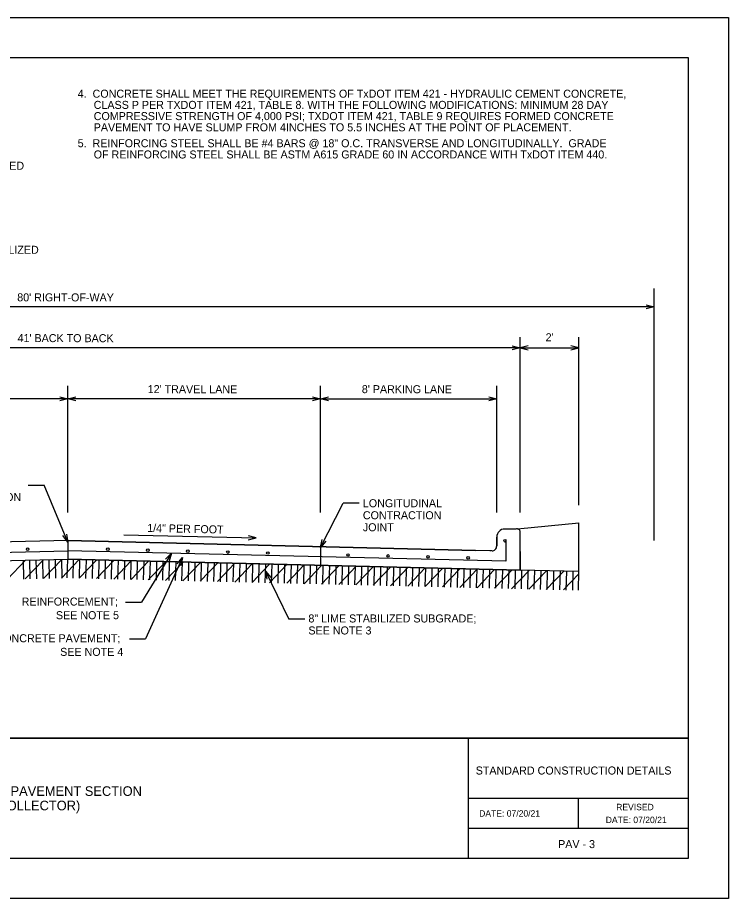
# Model space of a CAD drawing. Extents: x 2082813.5 to 2082830.5, y 13331283.2 to 13331294.2.
# Drawn here: x 2082821.67 to 2082830.54, y 13331283.21 to 13331294.21 of the extents above; entities that cross this region are included whole.
import ezdxf

# ---------------------------------------------------------------- set-up
doc = ezdxf.new("R2010")
doc.units = 0
for name, color, linetype in [('Detail', 7, 'Continuous'), ('Detail Label', 7, 'Continuous'), ('Non-Print', 7, 'Continuous'), ('Sheet Title Block', 7, 'Continuous')]:
    doc.layers.add(name, color=color, linetype=linetype)

msp = doc.modelspace()

# ---------------------------------------------------------------- linework, layer by layer
at = {"layer": 'Detail'}
for p, q in [((2082827.91, 13331287.825), (2082828.677, 13331287.9)), ((2082828.677, 13331287.292), (2082828.677, 13331287.9)), ((2082827.89, 13331287.824), (2082827.751, 13331287.824)), ((2082827.89, 13331287.824), (2082827.751, 13331287.824)), ((2082827.943, 13331287.543), (2082827.943, 13331287.786)), ((2082827.943, 13331287.543), (2082827.943, 13331287.786)), ((2082822.293, 13331287.679), (2082817.202, 13331287.557)), ((2082822.293, 13331287.679), (2082817.202, 13331287.557)), ((2082827.385, 13331287.557), (2082822.293, 13331287.679)), ((2082822.293, 13331287.679), (2082827.385, 13331287.557)), ((2082827.651, 13331287.612), (2082827.651, 13331287.724)), ((2082827.651, 13331287.724), (2082827.651, 13331287.612)), ((2082827.766, 13331287.694), (2082827.765, 13331287.421)), ((2082816.822, 13331287.421), (2082822.293, 13331287.553)), ((2082827.765, 13331287.421), (2082822.293, 13331287.553)), ((2082827.589, 13331287.552), (2082827.385, 13331287.557)), ((2082827.589, 13331287.552), (2082827.385, 13331287.557)), ((2082827.943, 13331287.543), (2082827.943, 13331287.31)), ((2082827.943, 13331287.31), (2082827.943, 13331287.543)), ((2082816.643, 13331287.31), (2082822.293, 13331287.446)), ((2082816.643, 13331287.31), (2082822.293, 13331287.446)), ((2082821.538, 13331287.194), (2082821.765, 13331287.433)), ((2082821.746, 13331287.199), (2082821.741, 13331287.433)), ((2082821.764, 13331287.2), (2082821.992, 13331287.439)), ((2082821.826, 13331287.201), (2082821.821, 13331287.435)), ((2082821.906, 13331287.203), (2082821.901, 13331287.437)), ((2082821.986, 13331287.205), (2082821.981, 13331287.438)), ((2082821.99, 13331287.205), (2082822.218, 13331287.444)), ((2082822.066, 13331287.207), (2082822.06, 13331287.44)), ((2082822.146, 13331287.209), (2082822.14, 13331287.442)), ((2082822.216, 13331287.211), (2082822.437, 13331287.442)), ((2082822.226, 13331287.211), (2082822.22, 13331287.448)), ((2082822.288, 13331287.213), (2082822.293, 13331287.446)), ((2082822.293, 13331287.446), (2082827.943, 13331287.31)), ((2082827.943, 13331287.31), (2082822.293, 13331287.446)), ((2082822.361, 13331287.211), (2082822.366, 13331287.444)), ((2082822.436, 13331287.209), (2082822.653, 13331287.437)), ((2082822.441, 13331287.209), (2082822.446, 13331287.442)), ((2082822.521, 13331287.207), (2082822.526, 13331287.44)), ((2082822.601, 13331287.205), (2082822.606, 13331287.438)), ((2082822.652, 13331287.204), (2082822.869, 13331287.432)), ((2082822.681, 13331287.203), (2082822.686, 13331287.437)), ((2082822.761, 13331287.201), (2082822.766, 13331287.435)), ((2082822.841, 13331287.199), (2082822.846, 13331287.433)), ((2082822.868, 13331287.199), (2082823.086, 13331287.427)), ((2082822.921, 13331287.197), (2082822.926, 13331287.431)), ((2082823.001, 13331287.195), (2082823.006, 13331287.429)), ((2082823.08, 13331287.193), (2082823.086, 13331287.427)), ((2082823.084, 13331287.193), (2082823.302, 13331287.422)), ((2082823.16, 13331287.192), (2082823.166, 13331287.425)), ((2082823.24, 13331287.19), (2082823.246, 13331287.423)), ((2082823.32, 13331287.188), (2082823.326, 13331287.421)), ((2082823.3, 13331287.188), (2082823.518, 13331287.416)), ((2082823.4, 13331287.186), (2082823.406, 13331287.419)), ((2082823.48, 13331287.184), (2082823.486, 13331287.417)), ((2082823.516, 13331287.183), (2082823.734, 13331287.411)), ((2082823.56, 13331287.182), (2082823.566, 13331287.415)), ((2082823.64, 13331287.18), (2082823.646, 13331287.413)), ((2082823.72, 13331287.178), (2082823.726, 13331287.411)), ((2082823.732, 13331287.178), (2082823.95, 13331287.406)), ((2082823.8, 13331287.176), (2082823.806, 13331287.41)), ((2082823.88, 13331287.174), (2082823.886, 13331287.408)), ((2082823.948, 13331287.173), (2082824.166, 13331287.401)), ((2082823.96, 13331287.172), (2082823.966, 13331287.406)), ((2082824.04, 13331287.17), (2082824.046, 13331287.404)), ((2082824.12, 13331287.168), (2082824.126, 13331287.402)), ((2082824.164, 13331287.167), (2082824.382, 13331287.396)), ((2082824.2, 13331287.166), (2082824.206, 13331287.4)), ((2082824.28, 13331287.165), (2082824.286, 13331287.398)), ((2082824.36, 13331287.163), (2082824.366, 13331287.396)), ((2082824.38, 13331287.162), (2082824.598, 13331287.39)), ((2082824.44, 13331287.161), (2082824.446, 13331287.394)), ((2082824.52, 13331287.159), (2082824.526, 13331287.392)), ((2082824.596, 13331287.157), (2082824.814, 13331287.385)), ((2082824.6, 13331287.157), (2082824.606, 13331287.39)), ((2082824.68, 13331287.155), (2082824.686, 13331287.388)), ((2082824.76, 13331287.153), (2082824.766, 13331287.386)), ((2082824.812, 13331287.152), (2082825.03, 13331287.38)), ((2082824.84, 13331287.151), (2082824.846, 13331287.384)), ((2082824.92, 13331287.149), (2082824.926, 13331287.383)), ((2082825, 13331287.147), (2082825.006, 13331287.381)), ((2082825.029, 13331287.147), (2082825.246, 13331287.375)), ((2082825.08, 13331287.145), (2082825.086, 13331287.379)), ((2082825.16, 13331287.143), (2082825.166, 13331287.377)), ((2082825.24, 13331287.141), (2082825.245, 13331287.375)), ((2082825.245, 13331287.141), (2082825.462, 13331287.37)), ((2082825.32, 13331287.14), (2082825.325, 13331287.373)), ((2082825.4, 13331287.138), (2082825.405, 13331287.371)), ((2082825.461, 13331287.136), (2082825.678, 13331287.364)), ((2082825.48, 13331287.136), (2082825.485, 13331287.369)), ((2082825.56, 13331287.134), (2082825.565, 13331287.367)), ((2082825.64, 13331287.132), (2082825.645, 13331287.365)), ((2082825.677, 13331287.131), (2082825.894, 13331287.359)), ((2082825.72, 13331287.13), (2082825.725, 13331287.363)), ((2082825.8, 13331287.128), (2082825.805, 13331287.361)), ((2082825.88, 13331287.126), (2082825.885, 13331287.359)), ((2082825.893, 13331287.126), (2082826.11, 13331287.354)), ((2082825.96, 13331287.124), (2082825.965, 13331287.358)), ((2082826.04, 13331287.122), (2082826.045, 13331287.356)), ((2082826.109, 13331287.121), (2082826.326, 13331287.349)), ((2082826.12, 13331287.12), (2082826.125, 13331287.354)), ((2082826.2, 13331287.118), (2082826.205, 13331287.352)), ((2082826.28, 13331287.116), (2082826.285, 13331287.35)), ((2082826.325, 13331287.115), (2082826.542, 13331287.344)), ((2082826.36, 13331287.114), (2082826.365, 13331287.348)), ((2082826.44, 13331287.113), (2082826.445, 13331287.346)), ((2082826.519, 13331287.111), (2082826.525, 13331287.344)), ((2082826.541, 13331287.11), (2082826.758, 13331287.338)), ((2082826.599, 13331287.109), (2082826.605, 13331287.342)), ((2082826.679, 13331287.107), (2082826.685, 13331287.34)), ((2082826.757, 13331287.105), (2082826.975, 13331287.333)), ((2082826.759, 13331287.105), (2082826.765, 13331287.338)), ((2082826.839, 13331287.103), (2082826.845, 13331287.336)), ((2082826.919, 13331287.101), (2082826.925, 13331287.334)), ((2082826.973, 13331287.1), (2082827.191, 13331287.328)), ((2082826.999, 13331287.099), (2082827.005, 13331287.332)), ((2082827.079, 13331287.097), (2082827.085, 13331287.331)), ((2082827.159, 13331287.095), (2082827.165, 13331287.329)), ((2082827.189, 13331287.095), (2082827.407, 13331287.323)), ((2082827.239, 13331287.093), (2082827.245, 13331287.327)), ((2082827.319, 13331287.091), (2082827.325, 13331287.325)), ((2082827.399, 13331287.089), (2082827.405, 13331287.323)), ((2082827.405, 13331287.089), (2082827.623, 13331287.318)), ((2082827.479, 13331287.088), (2082827.485, 13331287.321)), ((2082827.559, 13331287.086), (2082827.565, 13331287.319)), ((2082827.621, 13331287.084), (2082827.839, 13331287.312)), ((2082827.639, 13331287.084), (2082827.645, 13331287.317)), ((2082827.719, 13331287.082), (2082827.725, 13331287.315)), ((2082827.799, 13331287.08), (2082827.805, 13331287.313)), ((2082827.879, 13331287.078), (2082827.885, 13331287.311)), ((2082827.837, 13331287.079), (2082828.055, 13331287.307)), ((2082828.677, 13331287.292), (2082827.943, 13331287.31)), ((2082827.959, 13331287.076), (2082827.965, 13331287.309)), ((2082828.039, 13331287.074), (2082828.045, 13331287.307)), ((2082828.053, 13331287.074), (2082828.271, 13331287.302)), ((2082828.119, 13331287.072), (2082828.125, 13331287.306)), ((2082828.199, 13331287.07), (2082828.205, 13331287.304)), ((2082828.269, 13331287.068), (2082828.487, 13331287.297)), ((2082828.279, 13331287.068), (2082828.285, 13331287.302)), ((2082828.359, 13331287.066), (2082828.365, 13331287.3)), ((2082828.439, 13331287.064), (2082828.445, 13331287.298)), ((2082828.485, 13331287.063), (2082828.676, 13331287.263)), ((2082828.519, 13331287.062), (2082828.525, 13331287.296)), ((2082828.599, 13331287.061), (2082828.605, 13331287.294)), ((2082828.671, 13331287.059), (2082828.677, 13331287.292))]:
    msp.add_line(p, q, dxfattribs=at)
for centre in [(2082821.793, 13331287.572), (2082822.794, 13331287.572), (2082823.294, 13331287.56), (2082823.794, 13331287.548), (2082824.294, 13331287.536), (2082824.793, 13331287.524), (2082825.793, 13331287.5), (2082826.293, 13331287.488), (2082826.793, 13331287.476), (2082827.293, 13331287.464)]:
    msp.add_circle(centre, 0.0159, dxfattribs=at)
for centre, radius, start, end in [((2082827.751, 13331287.724), 0.1, 90, 180), ((2082827.751, 13331287.724), 0.1, 90, 180), ((2082827.903, 13331287.786), 0.04, 0, 109.7338), ((2082827.903, 13331287.786), 0.04, 0, 109.7338), ((2082827.591, 13331287.612), 0.06, 268.6155, 0), ((2082827.591, 13331287.612), 0.06, 268.6155, 0)]:
    msp.add_arc(centre, radius, start, end, dxfattribs=at)
msp.add_ellipse((2082827.751, 13331287.678), major_axis=(0, 0.0163), ratio=0.750017, dxfattribs=at)
msp.add_ellipse((2082827.751, 13331287.678), major_axis=(0, 0.0163), ratio=0.750017, dxfattribs=at)
at = {"layer": 'Detail Label'}
for p, q in [((2082829.616, 13331287.679), (2082829.616, 13331290.828)), ((2082829.616, 13331290.597), (2082814.97, 13331290.597)), ((2082827.943, 13331288.03), (2082827.943, 13331290.219)), ((2082828.677, 13331288.123), (2082828.677, 13331290.219)), ((2082827.943, 13331290.088), (2082816.643, 13331290.088)), ((2082827.943, 13331290.088), (2082828.677, 13331290.088)), ((2082822.293, 13331288.03), (2082822.293, 13331289.611)), ((2082825.451, 13331288.03), (2082825.451, 13331289.611)), ((2082827.651, 13331288.03), (2082827.651, 13331289.611)), ((2082822.293, 13331289.45), (2082819.136, 13331289.45)), ((2082825.451, 13331289.45), (2082822.293, 13331289.45)), ((2082825.451, 13331289.45), (2082827.651, 13331289.45)), ((2082821.799, 13331288.373), (2082821.999, 13331288.373)), ((2082822.295, 13331287.659), (2082821.999, 13331288.373)), ((2082825.448, 13331287.594), (2082825.733, 13331288.146)), ((2082825.933, 13331288.146), (2082825.733, 13331288.146)), ((2082822.994, 13331287.751), (2082824.648, 13331287.712)), ((2082822.293, 13331287.679), (2082822.293, 13331287.446)), ((2082825.451, 13331287.603), (2082825.451, 13331287.37)), ((2082827.571, 13331287.549), (2082827.569, 13331287.552)), ((2082823.59, 13331287.522), (2082823.213, 13331286.909)), ((2082823.726, 13331287.47), (2082823.266, 13331286.451)), ((2082824.765, 13331287.297), (2082825.055, 13331286.698)), ((2082823.013, 13331286.909), (2082823.213, 13331286.909)), ((2082825.255, 13331286.698), (2082825.055, 13331286.698)), ((2082823.066, 13331286.451), (2082823.266, 13331286.451))]:
    msp.add_line(p, q, dxfattribs=at)
for points in [[(2082829.516, 13331290.622), (2082829.616, 13331290.597), (2082829.516, 13331290.572)], [(2082827.843, 13331290.113), (2082827.943, 13331290.088), (2082827.843, 13331290.063)], [(2082828.043, 13331290.113), (2082827.943, 13331290.088), (2082828.043, 13331290.063)], [(2082828.577, 13331290.063), (2082828.677, 13331290.088), (2082828.577, 13331290.113)], [(2082822.193, 13331289.475), (2082822.293, 13331289.45), (2082822.193, 13331289.425)], [(2082822.393, 13331289.425), (2082822.293, 13331289.45), (2082822.393, 13331289.475)], [(2082825.351, 13331289.475), (2082825.451, 13331289.45), (2082825.351, 13331289.425)], [(2082825.551, 13331289.425), (2082825.451, 13331289.45), (2082825.551, 13331289.475)], [(2082827.551, 13331289.475), (2082827.651, 13331289.45), (2082827.551, 13331289.425)], [(2082822.279, 13331287.761), (2082822.295, 13331287.659), (2082822.233, 13331287.742)], [(2082824.547, 13331287.689), (2082824.648, 13331287.712), (2082824.549, 13331287.739)], [(2082825.516, 13331287.672), (2082825.448, 13331287.594), (2082825.472, 13331287.695)], [(2082823.516, 13331287.449), (2082823.59, 13331287.522), (2082823.559, 13331287.423)], [(2082823.662, 13331287.39), (2082823.726, 13331287.47), (2082823.707, 13331287.369)], [(2082824.786, 13331287.196), (2082824.765, 13331287.297), (2082824.831, 13331287.218)]]:
    msp.add_lwpolyline(points, dxfattribs=at)
at = {"layer": 'Non-Print'}
msp.add_lwpolyline([(2082813.543, 13331294.211), (2082830.543, 13331294.211), (2082830.543, 13331283.211), (2082813.543, 13331283.211)], close=True, dxfattribs=at)
at = {"layer": 'Sheet Title Block'}
for p, q in [((2082827.293, 13331285.211), (2082827.293, 13331283.711)), ((2082827.293, 13331284.461), (2082830.043, 13331284.461)), ((2082828.668, 13331284.461), (2082828.668, 13331284.086)), ((2082827.293, 13331284.086), (2082830.043, 13331284.086))]:
    msp.add_line(p, q, dxfattribs=at)
for points in [[(2082814.543, 13331293.711), (2082830.043, 13331293.711), (2082830.043, 13331285.211), (2082814.543, 13331285.211)], [(2082814.543, 13331285.211), (2082830.043, 13331285.211), (2082830.043, 13331283.711), (2082814.543, 13331283.711)]]:
    msp.add_lwpolyline(points, close=True, dxfattribs=at)

# ---------------------------------------------------------------- texts
at = {"layer": 'Detail Label'}
for s, p in [('4.  CONCRETE SHALL MEET THE REQUIREMENTS OF TxDOT ITEM 421 - HYDRAULIC CEMENT CONCRETE, ', (2082822.418, 13331293.211)), ('CLASS P PER TXDOT ITEM 421, TABLE 8. WITH THE FOLLOWING MODIFICATIONS: MINIMUM 28 DAY ', (2082822.618, 13331293.071)), ('COMPRESSIVE STRENGTH OF 4,000 PSI; TXDOT ITEM 421, TABLE 9 REQUIRES FORMED CONCRETE ', (2082822.618, 13331292.931)), ('PAVEMENT TO HAVE SLUMP FROM 4INCHES TO 5.5 INCHES AT THE POINT OF PLACEMENT. ', (2082822.618, 13331292.791)), ('5.  REINFORCING STEEL SHALL BE #4 BARS @ 18" O.C. TRANSVERSE AND LONGITUDINALLY.  GRADE ', (2082822.418, 13331292.592)), ('OF REINFORCING STEEL SHALL BE ASTM A615 GRADE 60 IN ACCORDANCE WITH TxDOT ITEM 440.', (2082822.618, 13331292.452)), ('CONSTRUCTION ', (2082820.635, 13331288.173)), ('LONGITUDINAL ', (2082825.979, 13331288.096)), ('CONTRACTION ', (2082825.979, 13331287.946)), ('JOINT', (2082825.979, 13331287.796)), ('REINFORCEMENT;', (2082821.718, 13331286.868)), ('SEE NOTE 5', (2082822.146, 13331286.698)), ('8" LIME STABILIZED SUBGRADE;', (2082825.299, 13331286.657)), ('SEE NOTE 3', (2082825.299, 13331286.507)), ('7" CONCRETE PAVEMENT;', (2082821.232, 13331286.41)), ('SEE NOTE 4', (2082822.199, 13331286.24))]:
    msp.add_text(s, height=0.1, dxfattribs=at).set_placement(p)
for s, rotation, p in [("OWNER'S TESTING LABORATORY 7 DAYS PRIOR TO PLACEMENT.  SUBGRADE FILL, WHETHER IMPORTED ", 360, (2082814.843, 13331292.311)), ('DIRECTOR OF PUBLIC WORKS FOR APPROVAL PRIOR TO COMPLETION OF PAVEMENT DESIGN.  STABILIZED ', 360, (2082814.843, 13331291.261)), ("80' RIGHT-OF-WAY", 359.9028, (2082821.663, 13331290.668)), ("41' BACK TO BACK", 359.9028, (2082821.667, 13331290.159)), ("2'", 359.9028, (2082828.261, 13331290.169)), ("12' TRAVEL LANE", 359.9028, (2082823.292, 13331289.521)), ("8' PARKING LANE", 359.9028, (2082825.966, 13331289.521)), (' 1/4" PER FOOT', 358.7196, (2082823.248, 13331287.789))]:
    msp.add_text(s, height=0.1, rotation=rotation, dxfattribs=at).set_placement(p)
at = {"layer": 'Sheet Title Block'}
for s, height, p in [('STANDARD CONSTRUCTION DETAILS', 0.1, (2082827.388, 13331284.758)), ('TYPICAL CONCRETE PAVEMENT SECTION ', 0.12, (2082819.921, 13331284.491)), ('(MAJOR COLLECTOR)', 0.12, (2082820.756, 13331284.311)), ('REVISED', 0.08, (2082829.142, 13331284.312)), ('DATE: 07/20/21', 0.08, (2082827.431, 13331284.232)), (' DATE: 07/20/21', 0.08, (2082828.982, 13331284.151)), ('PAV - 3', 0.1, (2082828.417, 13331283.839))]:
    msp.add_text(s, height=height, dxfattribs=at).set_placement(p)

doc.saveas('drawing.dxf')
